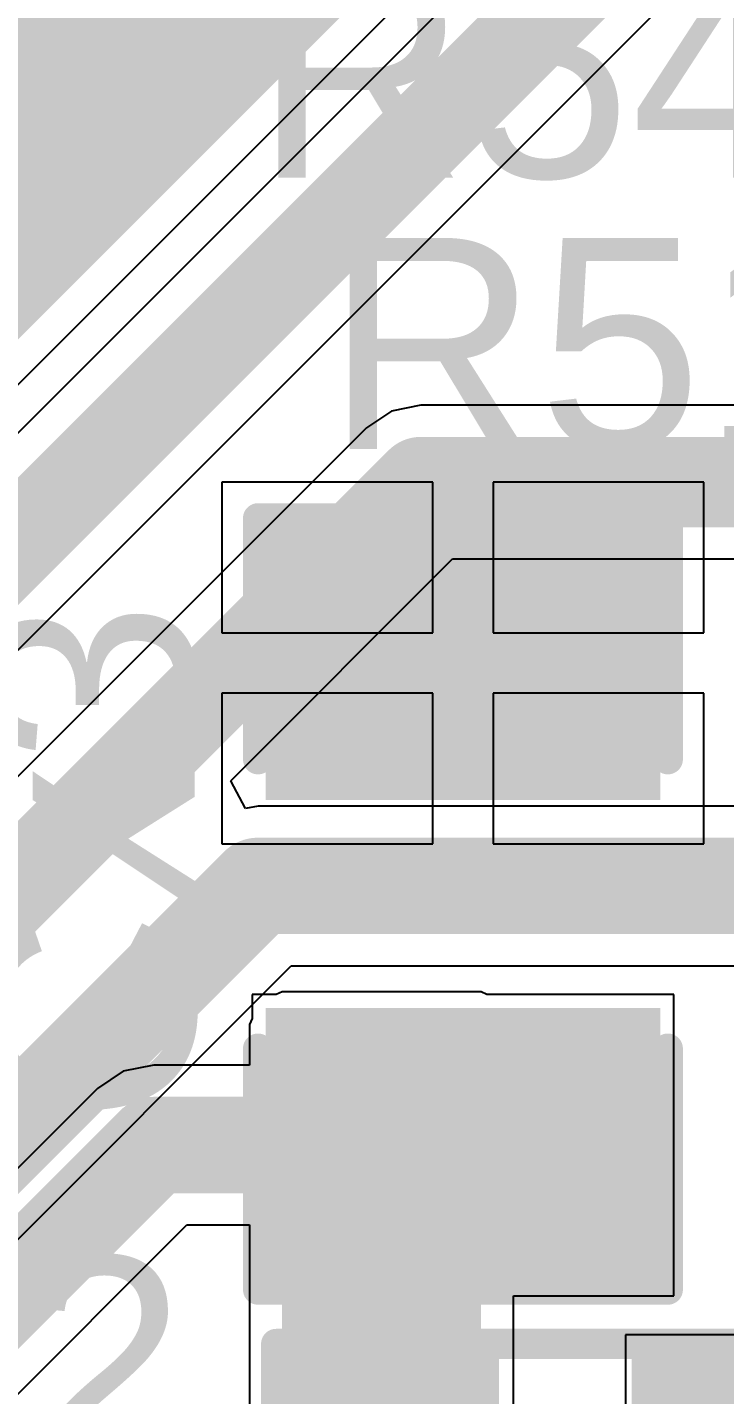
# Model space of a CAD drawing. Header units: inches. Extents: x -0.3 to 9.9, y -0.4 to 5.
# Drawn here: x 1.2257 to 1.3414, y 0.4056 to 0.6325 of the extents above; entities that cross this region are included whole.
import ezdxf

# ---------------------------------------------------------------- set-up
doc = ezdxf.new("R2010")
doc.units = ezdxf.units.IN
doc.header["$MEASUREMENT"] = 0
for name, color, linetype in [('Bottom Layer', 5, 'Continuous'), ('Top Layer', 1, 'Continuous'), ('Top Overlay', 2, 'Continuous'), ('Top Paste', 8, 'Continuous'), ('Top Solder', 216, 'Continuous')]:
    doc.layers.add(name, color=color, linetype=linetype)
doc.styles.add('Arial', font='', dxfattribs={"height": 0.2})
doc.styles.get('Arial').set_extended_font_data('Arial')

# ---------------------------------------------------------------- blocks, each defined once
blk = doc.blocks.new('R___0603_21')
at = {"layer": 'Top Layer'}
for points in [[(-0.015, 0.0175), (-0.015, -0.0175), (-0.045, -0.0175), (-0.045, 0.0175)], [(0.045, 0.0175), (0.045, -0.0175), (0.015, -0.0175), (0.015, 0.0175)]]:
    blk.add_hatch(color=1, dxfattribs=at).paths.add_polyline_path(points)
at = {"layer": 'Top Paste'}
for points in [[(-0.015, 0.0175), (-0.015, -0.0175), (-0.045, -0.0175), (-0.045, 0.0175)], [(0.045, 0.0175), (0.045, -0.0175), (0.015, -0.0175), (0.015, 0.0175)]]:
    blk.add_hatch(color=8, dxfattribs=at).paths.add_polyline_path(points)
at = {"layer": 'Top Solder'}
for points in [[(-0.011, 0.0215), (-0.011, -0.0215), (-0.049, -0.0215), (-0.049, 0.0215)], [(0.049, 0.0215), (0.049, -0.0215), (0.011, -0.0215), (0.011, 0.0215)]]:
    blk.add_hatch(color=216, dxfattribs=at).paths.add_polyline_path(points)
at = {"layer": 'Top Overlay'}
for points in [[(-0.048, 0.021, 0.005, 0.005, 0), (-0.048, -0.021, 0.005, 0.005, 0)], [(0.048, 0.021, 0.005, 0.005, 0), (-0.048, 0.021, 0.005, 0.005, 0)], [(0.048, 0.021, 0.005, 0.005, 0), (0.048, -0.021, 0.005, 0.005, 0)], [(0.048, -0.021, 0.005, 0.005, 0), (-0.048, -0.021, 0.005, 0.005, 0)]]:
    blk.add_lwpolyline(points, format="xyseb", dxfattribs=at)
for points in [[(-0.04925, 0.021, 0.0025, 0.0025, 1), (-0.04675, 0.021, 0.0025, 0.0025, 1)], [(-0.04925, 0.021, 0.0025, 0.0025, 1), (-0.04675, 0.021, 0.0025, 0.0025, 1)], [(0.04675, 0.021, 0.0025, 0.0025, 1), (0.04925, 0.021, 0.0025, 0.0025, 1)], [(0.04675, 0.021, 0.0025, 0.0025, 1), (0.04925, 0.021, 0.0025, 0.0025, 1)], [(-0.04925, -0.021, 0.0025, 0.0025, 1), (-0.04675, -0.021, 0.0025, 0.0025, 1)], [(-0.04925, -0.021, 0.0025, 0.0025, 1), (-0.04675, -0.021, 0.0025, 0.0025, 1)], [(0.04675, -0.021, 0.0025, 0.0025, 1), (0.04925, -0.021, 0.0025, 0.0025, 1)], [(0.04675, -0.021, 0.0025, 0.0025, 1), (0.04925, -0.021, 0.0025, 0.0025, 1)]]:
    blk.add_lwpolyline(points, format="xyseb", close=True, dxfattribs=at)
blk = doc.blocks.new('C___0805_25')
at = {"layer": 'Top Layer'}
for points in [[(-0.06, 0.03), (-0.02, 0.03), (-0.02, -0.03), (-0.06, -0.03)], [(0.02, 0.03), (0.06, 0.03), (0.06, -0.03), (0.02, -0.03)]]:
    blk.add_hatch(color=1, dxfattribs=at).paths.add_polyline_path(points)
at = {"layer": 'Top Paste'}
for points in [[(-0.06, 0.03), (-0.02, 0.03), (-0.02, -0.03), (-0.06, -0.03)], [(0.02, 0.03), (0.06, 0.03), (0.06, -0.03), (0.02, -0.03)]]:
    blk.add_hatch(color=8, dxfattribs=at).paths.add_polyline_path(points)
at = {"layer": 'Top Solder'}
for points in [[(-0.06276, 0.03276), (-0.01724, 0.03276), (-0.01724, -0.03276), (-0.06276, -0.03276)], [(0.01724, 0.03276), (0.06276, 0.03276), (0.06276, -0.03276), (0.01724, -0.03276)]]:
    blk.add_hatch(color=216, dxfattribs=at).paths.add_polyline_path(points)
at = {"layer": 'Top Overlay'}
for points in [[(-0.024, 0.034, 0.005, 0.005, 0), (-0.064, 0.034, 0.005, 0.005, 0)], [(-0.064, -0.034, 0.005, 0.005, 0), (-0.064, 0.034, 0.005, 0.005, 0)], [(0.064, 0.034, 0.005, 0.005, 0), (0.024, 0.034, 0.005, 0.005, 0)], [(0.064, -0.034, 0.005, 0.005, 0), (0.064, 0.034, 0.005, 0.005, 0)], [(-0.024, -0.034, 0.005, 0.005, 0), (-0.064, -0.034, 0.005, 0.005, 0)], [(0.064, -0.034, 0.005, 0.005, 0), (0.024, -0.034, 0.005, 0.005, 0)]]:
    blk.add_lwpolyline(points, format="xyseb", dxfattribs=at)
for points in [[(-0.06525, 0.034, 0.0025, 0.0025, 1), (-0.06275, 0.034, 0.0025, 0.0025, 1)], [(-0.06525, 0.034, 0.0025, 0.0025, 1), (-0.06275, 0.034, 0.0025, 0.0025, 1)], [(-0.02525, 0.034, 0.0025, 0.0025, 1), (-0.02275, 0.034, 0.0025, 0.0025, 1)], [(0.02275, 0.034, 0.0025, 0.0025, 1), (0.02525, 0.034, 0.0025, 0.0025, 1)], [(0.06275, 0.034, 0.0025, 0.0025, 1), (0.06525, 0.034, 0.0025, 0.0025, 1)], [(0.06275, 0.034, 0.0025, 0.0025, 1), (0.06525, 0.034, 0.0025, 0.0025, 1)], [(-0.06525, -0.034, 0.0025, 0.0025, 1), (-0.06275, -0.034, 0.0025, 0.0025, 1)], [(-0.06525, -0.034, 0.0025, 0.0025, 1), (-0.06275, -0.034, 0.0025, 0.0025, 1)], [(-0.02525, -0.034, 0.0025, 0.0025, 1), (-0.02275, -0.034, 0.0025, 0.0025, 1)], [(0.02275, -0.034, 0.0025, 0.0025, 1), (0.02525, -0.034, 0.0025, 0.0025, 1)], [(0.06275, -0.034, 0.0025, 0.0025, 1), (0.06525, -0.034, 0.0025, 0.0025, 1)], [(0.06275, -0.034, 0.0025, 0.0025, 1), (0.06525, -0.034, 0.0025, 0.0025, 1)]]:
    blk.add_lwpolyline(points, format="xyseb", close=True, dxfattribs=at)

msp = doc.modelspace()

# ---------------------------------------------------------------- hatches: boundary and pattern name
at = {"layer": 'Top Layer'}
msp.add_hatch(color=1, dxfattribs=at).paths.add_polyline_path([(1.301, 0.374), (1.301, 0.467), (1.268, 0.467), (1.268, 0.374)])

# ---------------------------------------------------------------- linework, layer by layer
at = {"layer": 'Bottom Layer'}
for p, q in [((1.32626, 0.66728), (1.1859, 0.52692)), ((1.21957, 0.5686), (1.3094, 0.65843)), ((1.20392, 0.5089), (1.34801, 0.65299)), ((1.291, 0.56974), (1.28612, 0.56877)), ((1.46482, 0.56974), (1.291, 0.56974)), ((1.28612, 0.56877), (1.28199, 0.56601)), ((1.28199, 0.56601), (1.09499, 0.37901)), ((1.25948, 0.50745), (1.29628, 0.54426)), ((1.29628, 0.54426), (1.46482, 0.54426)), ((1.26194, 0.50284), (1.25948, 0.50745)), ((1.264, 0.50325), (1.26194, 0.50284)), ((1.48151, 0.50325), (1.264, 0.50325)), ((1.16625, 0.37351), (1.26949, 0.47675)), ((1.26949, 0.47675), (1.41649, 0.47675))]:
    msp.add_line(p, q, dxfattribs=at)
for points in [[(1.19817, 0.59, 0.05, 0.05, 0), (1.288, 0.67983, 0.05, 0.05, 0)], [(1.187, 0.51, 0.015, 0.015, 0), (1.339, 0.662, 0.015, 0.015, 0)], [(1.104, 0.37, 0.015, 0.015, 0), (1.291, 0.557, 0.015, 0.015, 0)], [(1.291, 0.557, 0.015, 0.015, 0), (1.476, 0.557, 0.015, 0.015, 0)], [(1.153, 0.379, 0.016, 0.016, 0), (1.264, 0.49, 0.016, 0.016, 0)], [(1.264, 0.49, 0.016, 0.016, 0), (1.487, 0.49, 0.016, 0.016, 0)]]:
    msp.add_lwpolyline(points, format="xyseb", dxfattribs=at)
for points in [[(1.28725, 0.557, 0.0075, 0.0075, 1), (1.29475, 0.557, 0.0075, 0.0075, 1)], [(1.28725, 0.557, 0.0075, 0.0075, 1), (1.29475, 0.557, 0.0075, 0.0075, 1)], [(1.26, 0.49, 0.008, 0.008, 1), (1.268, 0.49, 0.008, 0.008, 1)], [(1.26, 0.49, 0.008, 0.008, 1), (1.268, 0.49, 0.008, 0.008, 1)]]:
    msp.add_lwpolyline(points, format="xyseb", close=True, dxfattribs=at)
at = {"layer": 'Top Layer'}
for p, q in [((1.293, 0.557), (1.258, 0.557)), ((1.258, 0.557), (1.258, 0.532)), ((1.293, 0.532), (1.293, 0.557)), ((1.338, 0.557), (1.303, 0.557)), ((1.303, 0.557), (1.303, 0.532)), ((1.338, 0.532), (1.338, 0.557)), ((1.258, 0.532), (1.293, 0.532)), ((1.303, 0.532), (1.338, 0.532)), ((1.293, 0.522), (1.258, 0.522)), ((1.258, 0.522), (1.258, 0.497)), ((1.293, 0.497), (1.293, 0.522)), ((1.338, 0.522), (1.303, 0.522)), ((1.303, 0.522), (1.303, 0.497)), ((1.338, 0.497), (1.338, 0.522)), ((1.258, 0.497), (1.293, 0.497)), ((1.303, 0.497), (1.338, 0.497)), ((1.26701, 0.472), (1.263, 0.472)), ((1.263, 0.472), (1.263, 0.46799)), ((1.268, 0.47241), (1.26701, 0.472)), ((1.301, 0.47241), (1.268, 0.47241)), ((1.30199, 0.472), (1.301, 0.47241)), ((1.333, 0.472), (1.30199, 0.472)), ((1.333, 0.422), (1.333, 0.472)), ((1.263, 0.46799), (1.26259, 0.467)), ((1.26259, 0.467), (1.26259, 0.46025)), ((1.24163, 0.45925), (1.23733, 0.45637)), ((1.24671, 0.46025), (1.24163, 0.45925)), ((1.26259, 0.46025), (1.24671, 0.46025)), ((1.23733, 0.45637), (1.16263, 0.38167)), ((1.21358, 0.39513), (1.2522, 0.43375)), ((1.2522, 0.43375), (1.26259, 0.43375)), ((1.26259, 0.43375), (1.26259, 0.374)), ((1.30641, 0.374), (1.30641, 0.422)), ((1.30641, 0.422), (1.333, 0.422)), ((1.365, 0.4155), (1.325, 0.4155)), ((1.325, 0.4155), (1.325, 0.3705))]:
    msp.add_line(p, q, dxfattribs=at)
for points in [[(1.172, 0.37229, 0.016, 0.016, 0), (1.24671, 0.447, 0.016, 0.016, 0)], [(1.24671, 0.447, 0.016, 0.016, 0), (1.298, 0.447, 0.016, 0.016, 0)], [(1.288, 0.437, 0.016, 0.016, 0), (1.298, 0.447, 0.016, 0.016, 0)]]:
    msp.add_lwpolyline(points, format="xyseb", dxfattribs=at)
for points in [[(1.24271, 0.447, 0.008, 0.008, 1), (1.25071, 0.447, 0.008, 0.008, 1)], [(1.24271, 0.447, 0.008, 0.008, 1), (1.25071, 0.447, 0.008, 0.008, 1)], [(1.294, 0.447, 0.008, 0.008, 1), (1.302, 0.447, 0.008, 0.008, 1)], [(1.294, 0.447, 0.008, 0.008, 1), (1.302, 0.447, 0.008, 0.008, 1)], [(1.284, 0.437, 0.008, 0.008, 1), (1.292, 0.437, 0.008, 0.008, 1)]]:
    msp.add_lwpolyline(points, format="xyseb", close=True, dxfattribs=at)

# ---------------------------------------------------------------- block references
for name, p, rotation in [('C___0805_25', (1.298, 0.487), 270), ('R___0603_21', (1.315, 0.393), 180)]:
    msp.add_blockref(name, p, dxfattribs=dict(rotation=rotation))

# ---------------------------------------------------------------- texts
at = {"layer": 'Top Overlay', "style": 'Arial'}
for s, p in [('R54', (1.26335, 0.60751)), ('R51', (1.27518, 0.56251)), ('R52', (1.16235, 0.39351))]:
    msp.add_text(s, height=0.035, dxfattribs=at).set_placement(p)
msp.add_text('Cx3', height=0.035, rotation=90, dxfattribs=at).set_placement((1.25349, 0.45035))

doc.saveas('drawing.dxf')
